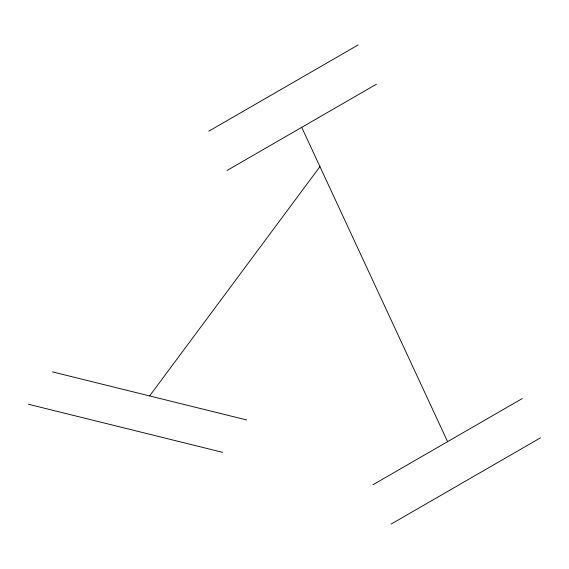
<?xml version="1.0" encoding="UTF-8"?>
<svg xmlns="http://www.w3.org/2000/svg" width="569" height="569" viewBox="0 0 569 569"><rect width="100%" height="100%" fill="white"/><g stroke="black" fill="none" stroke-linecap="round" stroke-linejoin="round"><path stroke-width="0.85" d="M149.619 395.932L319.949 166.632M208.759 131.197L358.207 44.915M226.995 170.487L376.443 84.205M372.866 484.795L522.314 398.513M391.102 524.085L540.55 437.803M52.497 371.884L246.74 419.979M28.45 404.26L222.692 452.355M301.719 127.342L447.59 441.658"/></g></svg>
